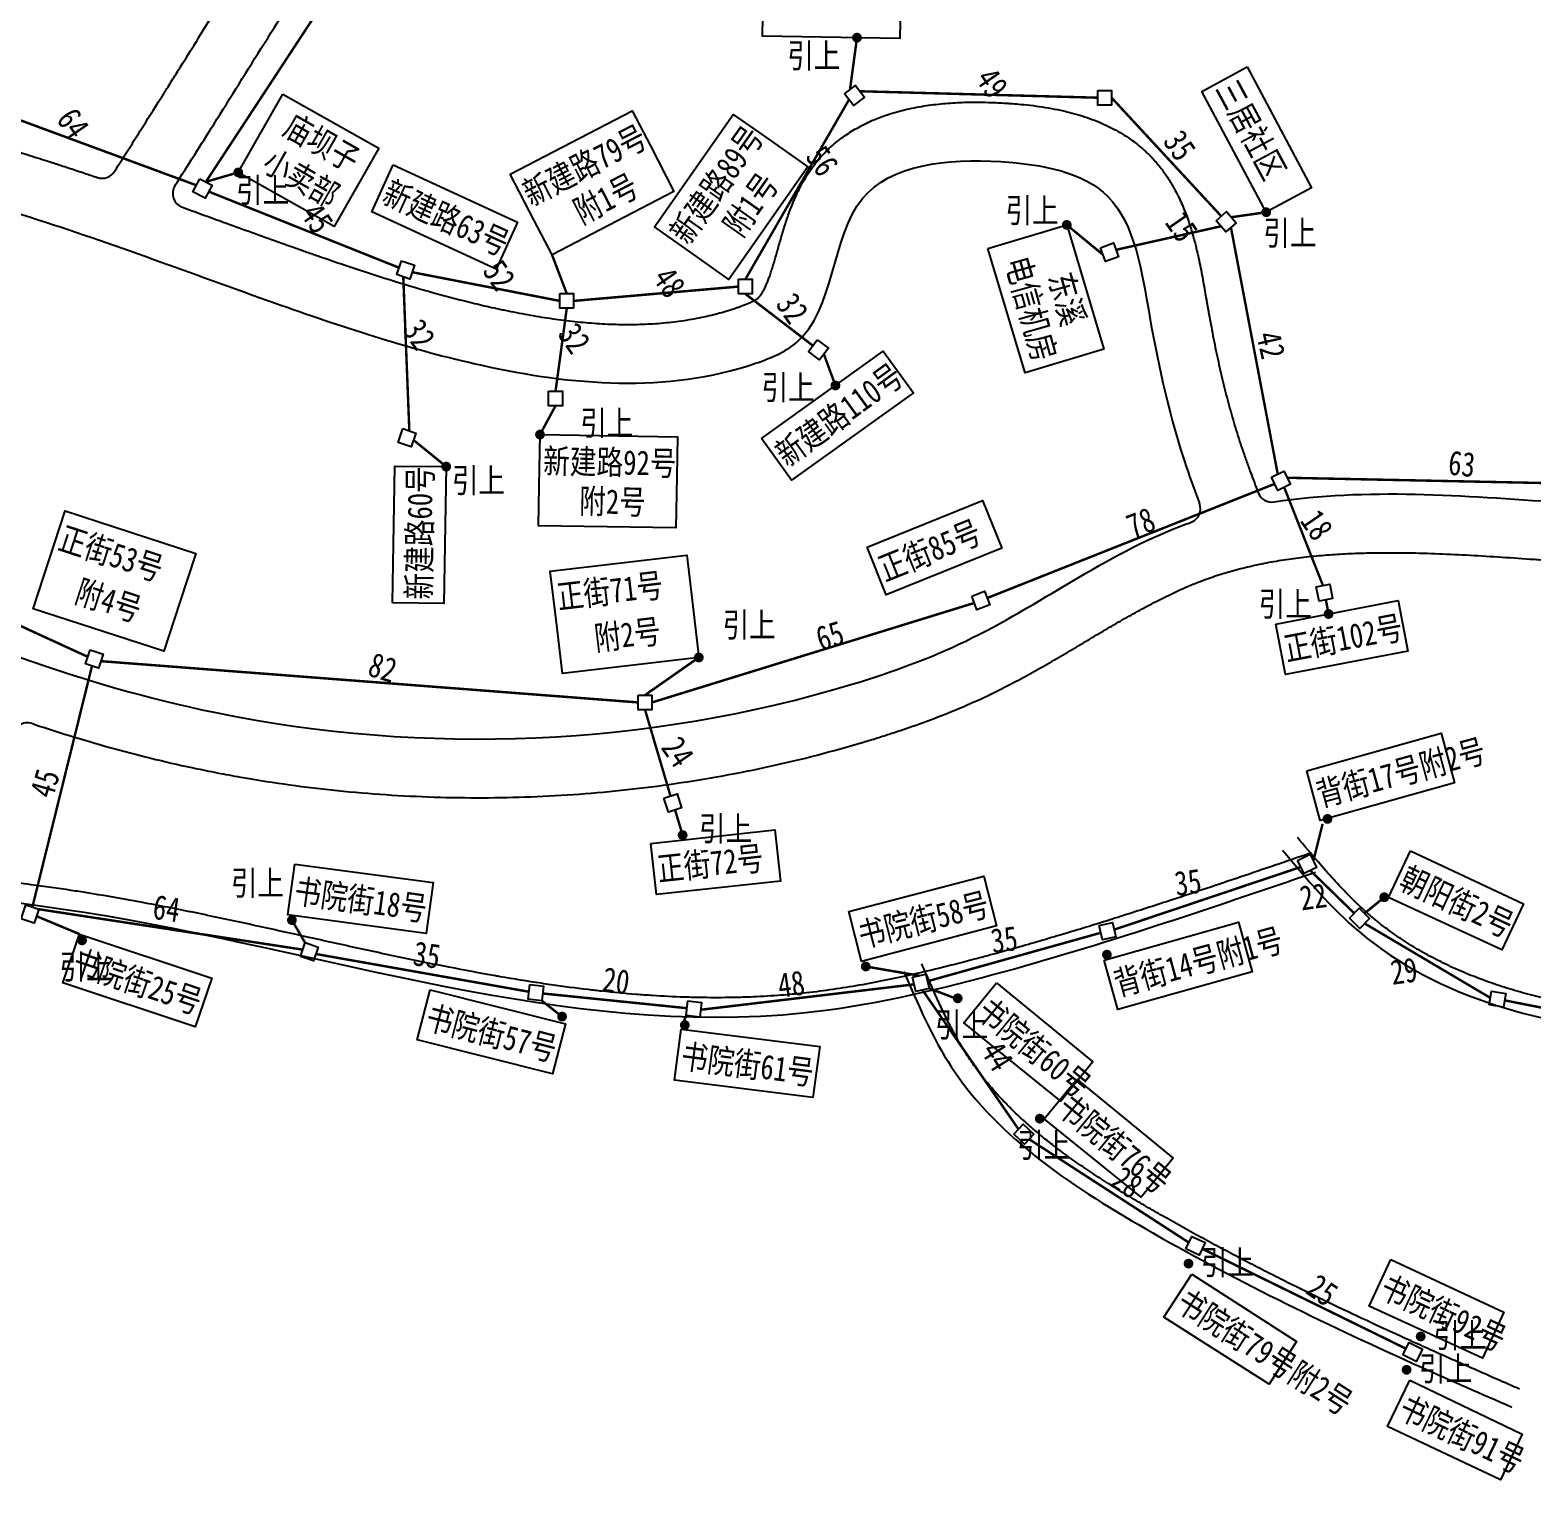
# Model space of a CAD drawing. Extents: x 11479826 to 11769483, y -6198296 to -5913179.
# Drawn here: x 11606528 to 11637240, y -6138804 to -6109075 of the extents above; entities that cross this region are included whole.
import ezdxf

# ---------------------------------------------------------------- set-up
doc = ezdxf.new("R2010")
doc.units = 0
doc.header["$LTSCALE"] = 1000
doc.header["$MEASUREMENT"] = 0
doc.layers.get('0').update_dxf_attribs({"linetype": 'CONTINUOUS'})
doc.layers.add('新设拉线', color=7, linetype='CONTINUOUS')
doc.styles.add('仿宋_GB2312', font='仿宋_GB2312.ttf', dxfattribs={"width": 0.8})

msp = doc.modelspace()

# ---------------------------------------------------------------- linework, layer by layer
at = {"color": 1, "const_width": 100}
for points in [[(11623388, -6109231, 1), (11623488, -6109231, 1)], [(11610736, -6111986, 1), (11610836, -6111986, 1)], [(11631756, -6112801, 1), (11631856, -6112801, 1)], [(11627678, -6113060, 1), (11627778, -6113060, 1)], [(11622947, -6116343, 1), (11623047, -6116343, 1)], [(11616906, -6117347, 1), (11617006, -6117347, 1)], [(11614988, -6118002, 1), (11615088, -6118002, 1)], [(11633031, -6121016, 1), (11633131, -6121016, 1)], [(11620153, -6121904, 1), (11620253, -6121904, 1)], [(11633010, -6125206, 1), (11633110, -6125206, 1)], [(11619823, -6125537, 1), (11619923, -6125537, 1)], [(11634170, -6126808, 1), (11634270, -6126808, 1)], [(11611833, -6127275, 1), (11611933, -6127275, 1)], [(11607542, -6127689, 1), (11607642, -6127689, 1)], [(11628499, -6127981, 1), (11628599, -6127981, 1)], [(11623567, -6128223, 1), (11623667, -6128223, 1)], [(11625448, -6128874, 1), (11625548, -6128874, 1)], [(11617357, -6129248, 1), (11617457, -6129248, 1)], [(11619868, -6129421, 1), (11619968, -6129421, 1)], [(11627126, -6131335, 1), (11627226, -6131335, 1)], [(11630167, -6134299, 1), (11630267, -6134299, 1)], [(11634915, -6135789, 1), (11635015, -6135789, 1)], [(11634627, -6136470, 1), (11634727, -6136470, 1)]]:
    msp.add_lwpolyline(points, format="xyb", close=True, dxfattribs=at)
for points in [[(11623183, -6110381), (11623407, -6110208), (11623590, -6110446), (11623366, -6110619)], [(11628360, -6110309), (11628644, -6110309), (11628644, -6110609), (11628360, -6110609)], [(11609997, -6112115), (11610249, -6112244), (11610112, -6112511), (11609860, -6112382)], [(11630780, -6112974), (11630994, -6112789), (11631191, -6113016), (11630977, -6113201)], [(11628414, -6113527), (11628680, -6113429), (11628784, -6113711), (11628518, -6113808)], [(11614123, -6113793), (11614391, -6113885), (11614293, -6114169), (11614026, -6114077)], [(11621014, -6114171), (11621297, -6114171), (11621297, -6114471), (11621014, -6114471)], [(11617361, -6114464), (11617644, -6114464), (11617644, -6114765), (11617361, -6114765)], [(11622627, -6115408), (11622852, -6115581), (11622669, -6115819), (11622444, -6115647)], [(11617132, -6116458), (11617416, -6116458), (11617416, -6116758), (11617132, -6116758)], [(11614150, -6117224), (11614418, -6117316), (11614321, -6117600), (11614053, -6117508)], [(11631915, -6118219), (11632169, -6118095), (11632301, -6118364), (11632047, -6118489)], [(11625784, -6120649), (11626048, -6120549), (11626155, -6120829), (11625890, -6120930)], [(11632827, -6120461), (11633105, -6120405), (11633164, -6120699), (11632887, -6120756)], [(11607755, -6121748), (11608024, -6121838), (11607929, -6122123), (11607660, -6122033)], [(11618962, -6122674), (11619246, -6122674), (11619246, -6122974), (11618962, -6122974)], [(11619490, -6124782), (11619759, -6124694), (11619852, -6124979), (11619583, -6125067)], [(11632449, -6126053), (11632704, -6125929), (11632836, -6126199), (11632581, -6126323)], [(11606441, -6126963), (11606710, -6127053), (11606615, -6127337), (11606346, -6127247)], [(11633507, -6127236), (11633706, -6127034), (11633920, -6127244), (11633722, -6127447)], [(11628389, -6127387), (11628665, -6127323), (11628733, -6127615), (11628457, -6127680)], [(11612152, -6127736), (11612421, -6127826), (11612326, -6128111), (11612057, -6128021)], [(11616749, -6128591), (11617030, -6128626), (11616993, -6128923), (11616712, -6128889)], [(11624571, -6128443), (11624847, -6128379), (11624915, -6128671), (11624639, -6128735)], [(11619979, -6128927), (11620261, -6128959), (11620226, -6129257), (11619945, -6129225)], [(11636364, -6129004), (11636413, -6128725), (11636708, -6128776), (11636660, -6129055)], [(11626643, -6131654), (11626837, -6131447), (11627056, -6131652), (11626862, -6131859)], [(11630165, -6133998), (11630284, -6133741), (11630556, -6133867), (11630438, -6134124)], [(11634602, -6136167), (11634731, -6135914), (11634999, -6136051), (11634869, -6136303)]]:
    msp.add_lwpolyline(points, close=True)
at = {"layer": '新设拉线', "linetype": 'ByBlock', "ltscale": 0.5, "const_width": 50}
for points in [[(11610123, -6112180), (11614847, -6104979)], [(11623295, -6110294), (11623438, -6109231)], [(11604348, -6110188), (11609928, -6112249)], [(11621156, -6114171), (11623274, -6110500)], [(11623499, -6110327), (11628360, -6110459)], [(11628644, -6110459), (11630887, -6112882)], [(11610123, -6112180), (11610786, -6111986)], [(11610180, -6112378), (11614074, -6113935)], [(11631093, -6112902), (11631806, -6112801)], [(11628466, -6113668), (11627728, -6113060)], [(11628732, -6113570), (11630879, -6113088)], [(11632042, -6118157), (11631084, -6113108)], [(11617503, -6114464), (11617203, -6113675)], [(11614160, -6114123), (11614284, -6117270)], [(11614342, -6114027), (11617361, -6114614)], [(11617644, -6114614), (11621014, -6114321)], [(11621156, -6114471), (11622535, -6115528)], [(11617503, -6114765), (11617274, -6116458)], [(11622760, -6115700), (11622997, -6116343)], [(11617274, -6116758), (11616956, -6117347)], [(11614369, -6117458), (11615038, -6118002)], [(11632174, -6118427), (11632966, -6120433)], [(11633026, -6120727), (11633081, -6121016)], [(11607795, -6122078), (11606576, -6127008)], [(11619104, -6122674), (11620203, -6121904)], [(11619104, -6122974), (11619625, -6124738)], [(11619718, -6125023), (11619873, -6125537)], [(11632770, -6126064), (11632960, -6125306)], [(11628699, -6127469), (11632515, -6126188)], [(11632708, -6126261), (11633606, -6127135)], [(11606710, -6127053), (11612105, -6127879)], [(11633813, -6127139), (11634172, -6126848)], [(11606662, -6127195), (11607539, -6127561)], [(11612152, -6127736), (11611883, -6127275)], [(11633821, -6127345), (11636388, -6128864)], [(11624881, -6128525), (11628423, -6127534)], [(11612374, -6127968), (11616730, -6128740)], [(11624709, -6128411), (11623617, -6128223)], [(11620243, -6129108), (11624605, -6128589)], [(11617407, -6129248), (11616993, -6128923)], [(11617011, -6128775), (11619962, -6129076)], [(11626740, -6131550), (11624777, -6128703)], [(11625448, -6128874), (11624915, -6128671)], [(11636684, -6128916), (11639182, -6129410)], [(11619868, -6129421), (11619945, -6129225)], [(11626959, -6131755), (11630225, -6133869)], [(11630497, -6133995), (11634667, -6136040)]]:
    msp.add_lwpolyline(points, dxfattribs=at)
at = {"layer": '新设拉线', "linetype": 'ByBlock', "ltscale": 0.5}
for points in [[(11624334, -6108193), (11624315, -6109245), (11621506, -6109201), (11621519, -6108389)], [(11616829, -6112955), (11616346, -6112020), (11618839, -6110724), (11619213, -6111445)], [(11620154, -6113707), (11619295, -6113100), (11620909, -6110801), (11621573, -6111268)], [(11621573, -6111268), (11622433, -6111875), (11620818, -6114174), (11620154, -6113707)], [(11619213, -6111445), (11619695, -6112380), (11617203, -6113675), (11616829, -6112955)], [(11616937, -6118399), (11616956, -6117347), (11619765, -6117391), (11619752, -6118203)], [(11619752, -6118203), (11619733, -6119255), (11616924, -6119211), (11616937, -6118399)], [(11606921, -6119907), (11607247, -6118906), (11609917, -6119777), (11609591, -6120777)], [(11609591, -6120777), (11609265, -6121778), (11606595, -6120907), (11606921, -6119907)], [(11617291, -6121188), (11617167, -6120143), (11619956, -6119814), (11620080, -6120859)], [(11620080, -6120859), (11620203, -6121904), (11617414, -6122233), (11617291, -6121188)]]:
    msp.add_lwpolyline(points, dxfattribs=at)
for points in [[(11631414, -6109830), (11632732, -6112300), (11631806, -6112801), (11630489, -6110331)], [(11611699, -6110385), (11613659, -6111493), (11612746, -6113093), (11610786, -6111986)], [(11613953, -6111834), (11616496, -6113004), (11616062, -6113963), (11613519, -6112793)], [(11621484, -6117429), (11623975, -6115643), (11624593, -6116494), (11622102, -6118281)], [(11613940, -6120790), (11613985, -6117991), (11615038, -6118002), (11614992, -6120801)], [(11623643, -6119652), (11626006, -6118693), (11626401, -6119669), (11624038, -6120627)], [(11632002, -6121221), (11634507, -6120743), (11634705, -6121777), (11632200, -6122255)], [(11632635, -6124222), (11635382, -6123450), (11635659, -6124465), (11632912, -6125237)], [(11619222, -6125706), (11621758, -6125431), (11621871, -6126477), (11619336, -6126752)], [(11611944, -6126128), (11614772, -6126505), (11614625, -6127547), (11611797, -6127170)], [(11634756, -6125859), (11637065, -6126941), (11636624, -6127880), (11634309, -6126812)], [(11623271, -6127098), (11626031, -6126375), (11626291, -6127394), (11623531, -6128118)], [(11628495, -6128091), (11631242, -6127320), (11631519, -6128335), (11628772, -6129106)], [(11607539, -6127561), (11610246, -6128461), (11609907, -6129457), (11607200, -6128557)], [(11626289, -6128558), (11628262, -6130173), (11627604, -6130976), (11625622, -6129372)], [(11614709, -6128704), (11617476, -6129399), (11617212, -6130418), (11614445, -6129723)], [(11619844, -6129505), (11622675, -6129856), (11622538, -6130899), (11619707, -6130548)], [(11627932, -6130526), (11629905, -6132141), (11629248, -6132943), (11627266, -6131340)], [(11634353, -6134216), (11636667, -6135289), (11636230, -6136230), (11633910, -6135171)], [(11630283, -6134512), (11632428, -6135890), (11631867, -6136762), (11629714, -6135397)], [(11634743, -6136682), (11637043, -6137783), (11636595, -6138719), (11634289, -6137631)]]:
    msp.add_lwpolyline(points, close=True, dxfattribs=at)
at = {"layer": '新设拉线', "color": 3, "linetype": 'ByBlock', "ltscale": 0.5}
msp.add_lwpolyline([(11626114, -6113543), (11627728, -6113060), (11628488, -6115600), (11626874, -6116083)], close=True, dxfattribs=at)
at = {"layer": '新设拉线', "color": 1, "linetype": 'ByBlock', "ltscale": 0.5, "const_width": 50}
for points in [[(11599055, -6117918), (11607708, -6121891)], [(11631981, -6118354), (11626102, -6120689)], [(11632235, -6118230), (11639385, -6118377)], [(11625837, -6120790), (11619246, -6122824)], [(11618962, -6122824), (11607977, -6121980)]]:
    msp.add_lwpolyline(points, dxfattribs=at)
at = {"layer": '新设拉线', "linetype": 'ByBlock', "ltscale": 0.5}
for centre, start, end in [((11608001, -6111806), 251.2793, 327.4826), ((11609745, -6112418), 147.5338, 250.2351), ((11630161, -6118861), 289.3217, 20.7508), ((11631923, -6118428), 201.1404, 278.8318), ((11606477, -6123540), 71.4656, 178.6737)]:
    msp.add_arc(centre, 300, start, end, dxfattribs=at)
for points, knots in [([(11609492, -6112256), (11609757, -6111840), (11610720, -6110320), (11612287, -6107754), (11614451, -6104787), (11616996, -6101535), (11616104, -6097230), (11620853, -6095000), (11626715, -6095144), (11632682, -6092013), (11638012, -6090416), (11643045, -6092201), (11648517, -6093798), (11653099, -6096899), (11658120, -6099671), (11662879, -6098245), (11667418, -6096679), (11669974, -6096783), (11671572, -6096847)], [1125.735117, 1125.735117, 1125.735117, 1125.735117, 2607.682696, 6523.051901, 10128.696437, 13663.58957, 18713.018528, 20190.292321, 28482.514493, 35986.5388, 40194.145791, 44604.963185, 51522.303124, 57273.450408, 61234.050409, 68137.483331, 70970.958747, 75695.476183, 75695.476183, 75695.476183, 75695.476183]), ([(11608254, -6111967), (11608358, -6111803), (11608462, -6111639), (11608638, -6111364), (11608709, -6111252), (11608922, -6110915), (11609063, -6110691), (11609220, -6110441), (11609237, -6110416), (11609266, -6110369), (11609279, -6110348), (11609305, -6110306), (11609318, -6110285), (11609357, -6110223), (11609384, -6110181), (11609462, -6110055), (11609514, -6109972), (11609672, -6109720), (11609777, -6109551), (11610061, -6109095), (11610241, -6108807), (11610606, -6108230), (11610791, -6107941), (11611021, -6107588), (11611063, -6107523), (11611191, -6107328), (11611277, -6107199), (11611380, -6107044), (11611397, -6107019), (11611457, -6106929), (11611501, -6106865), (11611632, -6106672), (11611719, -6106544), (11611984, -6106162), (11612163, -6105909), (11612600, -6105300), (11612860, -6104945), (11613165, -6104536), (11613206, -6104480), (11613331, -6104313), (11613415, -6104202), (11613507, -6104080), (11613515, -6104070), (11613529, -6104051), (11613535, -6104043), (11613547, -6104026), (11613553, -6104018), (11613572, -6103994), (11613584, -6103978), (11613620, -6103930), (11613644, -6103898), (11613716, -6103803), (11613764, -6103741), (11613874, -6103594), (11613936, -6103510), (11614058, -6103344), (11614118, -6103262), (11614233, -6103099), (11614289, -6103018), (11614397, -6102858), (11614449, -6102778), (11614548, -6102619), (11614595, -6102540), (11614685, -6102383), (11614727, -6102305), (11614799, -6102163), (11614829, -6102101), (11614886, -6101975), (11614913, -6101912), (11614964, -6101787), (11614987, -6101724), (11615030, -6101597), (11615050, -6101533), (11615072, -6101456), (11615075, -6101442), (11615081, -6101422), (11615082, -6101417), (11615085, -6101406), (11615086, -6101402), (11615091, -6101384), (11615094, -6101370), (11615104, -6101330), (11615110, -6101302), (11615128, -6101220), (11615140, -6101164), (11615161, -6101049), (11615170, -6100990), (11615189, -6100868), (11615197, -6100806), (11615213, -6100678), (11615220, -6100613), (11615233, -6100480), (11615240, -6100412), (11615252, -6100274), (11615257, -6100204), (11615268, -6100062), (11615273, -6099990), (11615283, -6099844), (11615288, -6099770), (11615297, -6099621), (11615302, -6099545), (11615313, -6099393), (11615319, -6099316), (11615331, -6099161), (11615337, -6099083), (11615351, -6098925), (11615359, -6098846), (11615376, -6098686), (11615386, -6098606), (11615407, -6098444), (11615419, -6098363), (11615446, -6098199), (11615461, -6098117), (11615494, -6097952), (11615512, -6097868), (11615549, -6097715), (11615568, -6097646), (11615608, -6097506), (11615630, -6097436), (11615678, -6097295), (11615704, -6097225), (11615760, -6097084), (11615790, -6097014), (11615849, -6096887), (11615877, -6096831), (11615937, -6096719), (11615969, -6096663), (11616036, -6096552), (11616071, -6096497), (11616146, -6096388), (11616185, -6096334), (11616267, -6096228), (11616310, -6096176), (11616401, -6096074), (11616448, -6096024), (11616512, -6095960), (11616528, -6095945), (11616549, -6095925), (11616554, -6095920), (11616564, -6095911), (11616568, -6095907), (11616576, -6095899), (11616581, -6095895), (11616594, -6095883), (11616602, -6095875), (11616628, -6095852), (11616646, -6095836), (11616698, -6095791), (11616733, -6095762), (11616804, -6095706), (11616840, -6095678), (11616911, -6095626), (11616947, -6095600), (11617034, -6095541), (11617085, -6095508), (11617187, -6095444), (11617238, -6095413), (11617340, -6095355), (11617392, -6095327), (11617494, -6095273), (11617544, -6095247), (11617646, -6095197), (11617696, -6095173), (11617796, -6095127), (11617846, -6095105), (11617945, -6095062), (11617995, -6095041), (11618092, -6095001), (11618141, -6094981), (11618204, -6094956), (11618219, -6094950), (11618246, -6094940), (11618258, -6094935), (11618281, -6094926), (11618293, -6094921), (11618328, -6094908), (11618351, -6094899), (11618422, -6094873), (11618468, -6094855), (11618609, -6094804), (11618702, -6094771), (11618987, -6094675), (11619177, -6094615), (11619556, -6094504), (11619746, -6094452), (11620123, -6094357), (11620311, -6094313), (11620686, -6094231), (11620873, -6094193), (11621244, -6094123), (11621429, -6094090), (11621796, -6094028), (11621979, -6093999), (11622342, -6093944), (11622523, -6093918), (11622881, -6093868), (11623059, -6093843), (11623413, -6093796), (11623588, -6093772), (11623904, -6093729), (11624044, -6093710), (11624183, -6093690)], [704.1463, 704.1463, 704.1463, 704.1463, 1288.167975, 1288.167975, 1687.942549, 1687.942549, 2487.491699, 2487.491699, 2579.619822, 2579.619822, 2653.960165, 2653.960165, 2728.300507, 2728.300507, 2876.981192, 2876.981192, 3174.342563, 3174.342563, 3769.065304, 3769.065304, 4781.427506, 4781.427506, 5793.789709, 5793.789709, 6022.191359, 6022.191359, 6478.994659, 6478.994659, 6567.311722, 6567.311722, 6795.036055, 6795.036055, 7250.484722, 7250.484722, 8161.382055, 8161.382055, 9460.353053, 9460.353053, 9665.180369, 9665.180369, 10074.835003, 10074.835003, 10114.916823, 10114.916823, 10144.719614, 10144.719614, 10174.522405, 10174.522405, 10234.127986, 10234.127986, 10353.339148, 10353.339148, 10591.761473, 10591.761473, 10915.22681, 10915.22681, 11238.692146, 11238.692146, 11562.157482, 11562.157482, 11885.622819, 11885.622819, 12209.088155, 12209.088155, 12532.553491, 12532.553491, 12793.127601, 12793.127601, 13053.70171, 13053.70171, 13314.275819, 13314.275819, 13574.849928, 13574.849928, 13631.552073, 13631.552073, 13653.89469, 13653.89469, 13673.142765, 13673.142765, 13726.505027, 13726.505027, 13833.229551, 13833.229551, 14039.239626, 14039.239626, 14245.249701, 14245.249701, 14451.259776, 14451.259776, 14657.269851, 14657.269851, 14863.279926, 14863.279926, 15069.290001, 15069.290001, 15275.300076, 15275.300076, 15481.310151, 15481.310151, 15687.320226, 15687.320226, 15893.330301, 15893.330301, 16099.340376, 16099.340376, 16305.350451, 16305.350451, 16511.360526, 16511.360526, 16717.370601, 16717.370601, 16923.380676, 16923.380676, 17129.390751, 17129.390751, 17301.153106, 17301.153106, 17472.915461, 17472.915461, 17644.677815, 17644.677815, 17816.44017, 17816.44017, 17955.304388, 17955.304388, 18094.168606, 18094.168606, 18233.032824, 18233.032824, 18371.897042, 18371.897042, 18510.761259, 18510.761259, 18649.625477, 18649.625477, 18692.938837, 18692.938837, 18707.616204, 18707.616204, 18719.339804, 18719.339804, 18731.063404, 18731.063404, 18754.510604, 18754.510604, 18801.405004, 18801.405004, 18895.193804, 18895.193804, 18988.982605, 18988.982605, 19082.771405, 19082.771405, 19215.714819, 19215.714819, 19348.658232, 19348.658232, 19481.601646, 19481.601646, 19614.54506, 19614.54506, 19747.488474, 19747.488474, 19880.431888, 19880.431888, 20013.375301, 20013.375301, 20146.318715, 20146.318715, 20188.971269, 20188.971269, 20221.730326, 20221.730326, 20254.489383, 20254.489383, 20320.007497, 20320.007497, 20451.043724, 20451.043724, 20713.11618, 20713.11618, 21247.123412, 21247.123412, 21781.130644, 21781.130644, 22315.137876, 22315.137876, 22849.145108, 22849.145108, 23383.15234, 23383.15234, 23917.159572, 23917.159572, 24451.166804, 24451.166804, 24985.174037, 24985.174037, 25519.181269, 25519.181269, 25952.086327, 25952.086327, 25952.086327, 25952.086327]), ([(11598948, -6106582), (11599024, -6106645), (11599100, -6106709), (11599235, -6106822), (11599293, -6106872), (11599469, -6107023), (11599584, -6107124), (11599746, -6107268), (11599792, -6107310), (11599883, -6107393), (11599928, -6107434), (11600013, -6107512), (11600053, -6107548), (11600132, -6107622), (11600171, -6107658), (11600288, -6107768), (11600366, -6107841), (11600556, -6108022), (11600667, -6108129), (11600888, -6108341), (11600998, -6108447), (11601215, -6108654), (11601323, -6108756), (11601537, -6108957), (11601643, -6109055), (11601855, -6109248), (11601961, -6109342), (11602172, -6109524), (11602277, -6109612), (11602488, -6109783), (11602593, -6109865), (11602787, -6110009), (11602875, -6110073), (11603052, -6110194), (11603140, -6110253), (11603252, -6110323), (11603276, -6110337), (11603309, -6110357), (11603320, -6110364), (11603337, -6110374), (11603344, -6110378), (11603369, -6110393), (11603387, -6110404), (11603440, -6110435), (11603476, -6110455), (11603586, -6110516), (11603660, -6110556), (11603811, -6110634), (11603888, -6110671), (11604044, -6110746), (11604123, -6110782), (11604318, -6110868), (11604434, -6110917), (11604672, -6111012), (11604792, -6111059), (11605038, -6111150), (11605163, -6111194), (11605417, -6111282), (11605545, -6111325), (11605805, -6111411), (11605937, -6111453), (11606203, -6111538), (11606337, -6111581), (11606608, -6111666), (11606744, -6111709), (11606923, -6111766), (11606965, -6111780), (11607022, -6111798), (11607037, -6111803), (11607065, -6111812), (11607077, -6111816), (11607102, -6111824), (11607114, -6111828), (11607151, -6111840), (11607176, -6111848), (11607249, -6111872), (11607299, -6111888), (11607446, -6111936), (11607544, -6111969), (11607729, -6112031), (11607817, -6112060), (11607904, -6112090)], [15815.590641, 15815.590641, 15815.590641, 15815.590641, 16095.587801, 16095.587801, 16313.199973, 16313.199973, 16748.424316, 16748.424316, 16924.035541, 16924.035541, 17097.03276, 17097.03276, 17250.147106, 17250.147106, 17403.261451, 17403.261451, 17709.490143, 17709.490143, 18161.747051, 18161.747051, 18614.003958, 18614.003958, 19066.260865, 19066.260865, 19518.517773, 19518.517773, 19970.77468, 19970.77468, 20423.031588, 20423.031588, 20875.288495, 20875.288495, 21251.850163, 21251.850163, 21628.411832, 21628.411832, 21726.747726, 21726.747726, 21770.078407, 21770.078407, 21800.187339, 21800.187339, 21874.576128, 21874.576128, 22023.353704, 22023.353704, 22320.908857, 22320.908857, 22618.46401, 22618.46401, 22916.019163, 22916.019163, 23336.751857, 23336.751857, 23757.48455, 23757.48455, 24178.217243, 24178.217243, 24598.949936, 24598.949936, 25019.682629, 25019.682629, 25440.415323, 25440.415323, 25861.148016, 25861.148016, 25988.49793, 25988.49793, 26035.111884, 26035.111884, 26072.710666, 26072.710666, 26110.309447, 26110.309447, 26185.507011, 26185.507011, 26335.902139, 26335.902139, 26636.692395, 26636.692395, 26907.570565, 26907.570565, 26907.570565, 26907.570565]), ([(11609644, -6112700), (11609879, -6112785), (11610114, -6112869), (11610698, -6113081), (11611046, -6113207), (11611494, -6113367), (11611594, -6113403), (11611775, -6113468), (11611855, -6113496), (11611974, -6113538), (11612012, -6113552), (11612125, -6113591), (11612200, -6113618), (11612351, -6113671), (11612426, -6113697), (11612652, -6113775), (11612802, -6113827), (11613227, -6113970), (11613501, -6114060), (11614049, -6114233), (11614322, -6114316), (11614871, -6114473), (11615145, -6114547), (11615486, -6114632), (11615553, -6114649), (11615751, -6114696), (11615883, -6114727), (11616054, -6114765), (11616092, -6114773), (11616169, -6114789), (11616207, -6114797), (11616322, -6114821), (11616398, -6114837), (11616627, -6114881), (11616779, -6114909), (11617083, -6114959), (11617235, -6114981), (11617537, -6115021), (11617687, -6115038), (11617986, -6115065), (11618135, -6115076), (11618431, -6115091), (11618578, -6115095), (11618870, -6115096), (11619015, -6115093), (11619302, -6115079), (11619445, -6115068), (11619727, -6115038), (11619867, -6115019), (11620145, -6114973), (11620282, -6114945), (11620531, -6114887), (11620643, -6114857), (11620770, -6114820), (11620785, -6114815), (11620831, -6114801), (11620861, -6114791), (11620909, -6114776), (11620927, -6114770), (11620953, -6114762), (11620961, -6114759), (11620974, -6114755), (11620978, -6114753), (11620985, -6114751), (11620989, -6114749), (11621000, -6114746), (11621008, -6114743), (11621030, -6114735), (11621044, -6114730), (11621085, -6114715), (11621111, -6114706), (11621161, -6114687), (11621184, -6114677), (11621228, -6114659), (11621248, -6114650), (11621286, -6114632), (11621303, -6114624), (11621332, -6114609), (11621344, -6114602), (11621365, -6114590), (11621374, -6114584), (11621391, -6114574), (11621397, -6114569), (11621408, -6114562), (11621412, -6114559), (11621416, -6114556), (11621417, -6114555), (11621418, -6114554), (11621419, -6114553), (11621420, -6114553), (11621420, -6114552), (11621420, -6114552), (11621420, -6114552), (11621421, -6114551), (11621421, -6114551), (11621423, -6114550), (11621423, -6114549), (11621426, -6114547), (11621428, -6114545), (11621433, -6114540), (11621436, -6114537), (11621443, -6114529), (11621447, -6114525), (11621455, -6114514), (11621460, -6114509), (11621470, -6114496), (11621475, -6114489), (11621485, -6114473), (11621491, -6114464), (11621503, -6114445), (11621509, -6114435), (11621521, -6114413), (11621528, -6114401), (11621541, -6114376), (11621548, -6114362), (11621561, -6114334), (11621568, -6114319), (11621585, -6114280), (11621595, -6114256), (11621616, -6114204), (11621627, -6114177), (11621647, -6114120), (11621658, -6114090), (11621679, -6114027), (11621690, -6113995), (11621711, -6113927), (11621722, -6113892), (11621744, -6113820), (11621755, -6113783), (11621777, -6113707), (11621788, -6113668), (11621811, -6113588), (11621822, -6113547), (11621846, -6113463), (11621858, -6113421), (11621883, -6113334), (11621896, -6113290), (11621923, -6113200), (11621937, -6113155), (11621966, -6113062), (11621981, -6113015), (11622012, -6112920), (11622029, -6112872), (11622064, -6112775), (11622083, -6112726), (11622122, -6112626), (11622143, -6112576), (11622187, -6112475), (11622210, -6112423), (11622261, -6112320), (11622287, -6112268), (11622339, -6112174), (11622364, -6112132), (11622415, -6112047), (11622442, -6112005), (11622500, -6111920), (11622530, -6111878), (11622572, -6111823), (11622582, -6111811), (11622601, -6111786), (11622610, -6111775), (11622627, -6111753), (11622636, -6111743), (11622653, -6111723), (11622661, -6111713), (11622687, -6111684), (11622704, -6111664), (11622761, -6111603), (11622800, -6111562), (11622882, -6111484), (11622923, -6111446), (11623008, -6111374), (11623051, -6111339), (11623138, -6111273), (11623183, -6111241), (11623272, -6111181), (11623317, -6111152), (11623408, -6111098), (11623454, -6111072), (11623546, -6111022), (11623592, -6110999), (11623685, -6110954), (11623732, -6110933), (11623826, -6110893), (11623873, -6110875), (11623967, -6110839), (11624014, -6110822), (11624127, -6110785), (11624193, -6110764), (11624326, -6110727), (11624392, -6110710), (11624525, -6110680), (11624591, -6110666), (11624724, -6110641), (11624790, -6110630), (11624922, -6110610), (11624987, -6110602), (11625119, -6110587), (11625184, -6110580), (11625315, -6110569), (11625380, -6110565), (11625510, -6110558), (11625575, -6110555), (11625733, -6110551), (11625826, -6110550), (11626011, -6110551), (11626103, -6110553), (11626222, -6110557), (11626249, -6110558), (11626331, -6110561), (11626385, -6110564), (11626447, -6110568), (11626454, -6110568), (11626469, -6110569), (11626476, -6110569), (11626498, -6110571), (11626513, -6110572), (11626557, -6110575), (11626586, -6110577), (11626675, -6110583), (11626734, -6110589), (11626875, -6110602), (11626957, -6110611), (11627122, -6110632), (11627205, -6110643), (11627371, -6110670), (11627454, -6110686), (11627621, -6110720), (11627705, -6110739), (11627856, -6110777), (11627924, -6110796), (11628059, -6110837), (11628127, -6110859), (11628262, -6110908), (11628330, -6110934), (11628454, -6110986), (11628510, -6111011), (11628623, -6111065), (11628679, -6111094), (11628791, -6111155), (11628846, -6111188), (11628956, -6111257), (11629011, -6111293), (11629109, -6111365), (11629154, -6111399), (11629241, -6111470), (11629284, -6111507), (11629338, -6111556), (11629349, -6111566), (11629370, -6111586), (11629380, -6111595), (11629398, -6111614), (11629407, -6111623), (11629421, -6111636), (11629424, -6111640), (11629432, -6111648), (11629436, -6111652), (11629448, -6111664), (11629456, -6111672), (11629479, -6111696), (11629494, -6111712), (11629539, -6111762), (11629567, -6111795), (11629623, -6111862), (11629650, -6111896), (11629701, -6111964), (11629726, -6111999), (11629774, -6112068), (11629797, -6112103), (11629842, -6112173), (11629863, -6112208), (11629913, -6112293), (11629940, -6112343), (11629993, -6112444), (11630018, -6112494), (11630065, -6112595), (11630087, -6112645), (11630129, -6112746), (11630148, -6112796), (11630186, -6112896), (11630204, -6112946), (11630237, -6113045), (11630253, -6113095), (11630284, -6113193), (11630298, -6113242), (11630325, -6113340), (11630338, -6113388), (11630368, -6113505), (11630385, -6113573), (11630415, -6113707), (11630430, -6113774), (11630457, -6113906), (11630470, -6113971), (11630495, -6114100), (11630506, -6114163), (11630529, -6114289), (11630540, -6114351), (11630561, -6114472), (11630572, -6114532), (11630585, -6114607), (11630587, -6114624), (11630592, -6114652), (11630594, -6114664), (11630598, -6114684), (11630599, -6114691), (11630602, -6114705), (11630603, -6114711), (11630605, -6114723), (11630606, -6114729), (11630609, -6114747), (11630611, -6114759), (11630617, -6114795), (11630622, -6114819), (11630635, -6114890), (11630643, -6114938), (11630669, -6115079), (11630687, -6115173), (11630736, -6115427), (11630769, -6115586), (11630836, -6115899), (11630870, -6116053), (11630943, -6116357), (11630980, -6116507), (11631059, -6116804), (11631100, -6116951), (11631187, -6117243), (11631232, -6117388), (11631290, -6117565), (11631301, -6117597), (11631315, -6117639), (11631318, -6117648), (11631325, -6117667), (11631328, -6117676), (11631337, -6117705), (11631344, -6117724), (11631363, -6117780), (11631377, -6117818), (11631417, -6117933), (11631445, -6118010), (11631520, -6118216), (11631570, -6118346), (11631628, -6118497), (11631635, -6118516), (11631643, -6118536)], [28726.21511, 28726.21511, 28726.21511, 28726.21511, 29474.700493, 29474.700493, 30592.914287, 30592.914287, 30916.432418, 30916.432418, 31176.906809, 31176.906809, 31298.832626, 31298.832626, 31542.68426, 31542.68426, 31786.535894, 31786.535894, 32274.239162, 32274.239162, 33164.853868, 33164.853868, 34055.468573, 34055.468573, 34946.083278, 34946.083278, 35159.672647, 35159.672647, 35586.851384, 35586.851384, 35709.95244, 35709.95244, 35833.053496, 35833.053496, 36079.255609, 36079.255609, 36571.659834, 36571.659834, 37064.064059, 37064.064059, 37556.468284, 37556.468284, 38048.87251, 38048.87251, 38541.276735, 38541.276735, 39033.68096, 39033.68096, 39526.085185, 39526.085185, 40018.489411, 40018.489411, 40510.893636, 40510.893636, 40919.381521, 40919.381521, 40975.419185, 40975.419185, 41087.494511, 41087.494511, 41151.585733, 41151.585733, 41183.783514, 41183.783514, 41197.86685, 41197.86685, 41211.950186, 41211.950186, 41240.116857, 41240.116857, 41296.450201, 41296.450201, 41405.148501, 41405.148501, 41513.846802, 41513.846802, 41622.545102, 41622.545102, 41731.243402, 41731.243402, 41822.318314, 41822.318314, 41913.393226, 41913.393226, 42004.468137, 42004.468137, 42080.840525, 42080.840525, 42104.291906, 42104.291906, 42122.93732, 42122.93732, 42129.605807, 42129.605807, 42136.274294, 42136.274294, 42149.611268, 42149.611268, 42176.285216, 42176.285216, 42229.633111, 42229.633111, 42313.504147, 42313.504147, 42397.375183, 42397.375183, 42481.246219, 42481.246219, 42565.117254, 42565.117254, 42648.98829, 42648.98829, 42732.859326, 42732.859326, 42816.730362, 42816.730362, 42900.601397, 42900.601397, 42984.472433, 42984.472433, 43104.318245, 43104.318245, 43224.164058, 43224.164058, 43344.00987, 43344.00987, 43463.855682, 43463.855682, 43583.701494, 43583.701494, 43703.547307, 43703.547307, 43823.393119, 43823.393119, 43943.238931, 43943.238931, 44063.084743, 44063.084743, 44182.930556, 44182.930556, 44302.776368, 44302.776368, 44422.62218, 44422.62218, 44542.467992, 44542.467992, 44662.313804, 44662.313804, 44782.159617, 44782.159617, 44902.005429, 44902.005429, 45021.851241, 45021.851241, 45118.37333, 45118.37333, 45214.89542, 45214.89542, 45311.417509, 45311.417509, 45340.684789, 45340.684789, 45367.02292, 45367.02292, 45390.682351, 45390.682351, 45414.341783, 45414.341783, 45461.660646, 45461.660646, 45565.694685, 45565.694685, 45669.728725, 45669.728725, 45773.762765, 45773.762765, 45877.796805, 45877.796805, 45981.830845, 45981.830845, 46085.864885, 46085.864885, 46189.898925, 46189.898925, 46293.932965, 46293.932965, 46397.967005, 46397.967005, 46502.001044, 46502.001044, 46648.248043, 46648.248043, 46794.495041, 46794.495041, 46940.742039, 46940.742039, 47086.989038, 47086.989038, 47233.236036, 47233.236036, 47379.483034, 47379.483034, 47525.730032, 47525.730032, 47671.977031, 47671.977031, 47884.040163, 47884.040163, 48096.103295, 48096.103295, 48160.198414, 48160.198414, 48288.388653, 48288.388653, 48305.731271, 48305.731271, 48323.073889, 48323.073889, 48357.759124, 48357.759124, 48427.129595, 48427.129595, 48565.870538, 48565.870538, 48756.370878, 48756.370878, 48946.871218, 48946.871218, 49137.371559, 49137.371559, 49327.871899, 49327.871899, 49481.443974, 49481.443974, 49635.016049, 49635.016049, 49788.588124, 49788.588124, 49917.543974, 49917.543974, 50046.499824, 50046.499824, 50175.455673, 50175.455673, 50304.411523, 50304.411523, 50412.284095, 50412.284095, 50520.156668, 50520.156668, 50548.978798, 50548.978798, 50574.026597, 50574.026597, 50597.864948, 50597.864948, 50608.30978, 50608.30978, 50618.754612, 50618.754612, 50639.644276, 50639.644276, 50681.423604, 50681.423604, 50764.98226, 50764.98226, 50848.540917, 50848.540917, 50932.099573, 50932.099573, 51015.658229, 51015.658229, 51099.216885, 51099.216885, 51218.499785, 51218.499785, 51337.782685, 51337.782685, 51457.065585, 51457.065585, 51576.348484, 51576.348484, 51695.631384, 51695.631384, 51814.914284, 51814.914284, 51934.197184, 51934.197184, 52053.480084, 52053.480084, 52222.137511, 52222.137511, 52390.794938, 52390.794938, 52559.452365, 52559.452365, 52728.109793, 52728.109793, 52896.76722, 52896.76722, 53065.424647, 53065.424647, 53112.985526, 53112.985526, 53148.593188, 53148.593188, 53170.237772, 53170.237772, 53188.108645, 53188.108645, 53205.979519, 53205.979519, 53241.721266, 53241.721266, 53313.20476, 53313.20476, 53456.171748, 53456.171748, 53742.105724, 53742.105724, 54244.711451, 54244.711451, 54747.317178, 54747.317178, 55249.922905, 55249.922905, 55752.528632, 55752.528632, 56255.134359, 56255.134359, 56366.109989, 56366.109989, 56398.783536, 56398.783536, 56431.457083, 56431.457083, 56496.804177, 56496.804177, 56627.498366, 56627.498366, 56888.886742, 56888.886742, 57324.329864, 57324.329864, 57389.252679, 57389.252679, 57389.252679, 57389.252679]), ([(11604194, -6112113), (11605005, -6112433), (11607572, -6113189), (11611338, -6114624), (11616123, -6116202), (11619863, -6116537), (11623010, -6115228), (11622844, -6111950), (11626189, -6111607), (11629001, -6112167), (11629433, -6115226), (11629897, -6117267), (11630349, -6118509), (11630441, -6118754)], [23432.049495, 23432.049495, 23432.049495, 23432.049495, 26046.404573, 31307.245827, 35593.83449, 41192.003462, 42124.388588, 45367.446992, 48296.345809, 50602.395346, 53177.196299, 56374.334082, 57160.131193, 57160.131193, 57160.131193, 57160.131193]), ([(11631969, -6118724), (11633841, -6118433), (11639010, -6118851), (11647111, -6119242), (11656648, -6123089), (11663343, -6130829), (11669471, -6138411), (11670803, -6145786), (11673661, -6152211), (11680736, -6151852), (11688719, -6148070), (11698450, -6153647), (11706429, -6151856), (11709987, -6150929), (11710628, -6150783)], [164255.813993, 164255.813993, 164255.813993, 164255.813993, 170004.785455, 179065.911175, 188968.291021, 199562.664577, 209597.552034, 217248.55044, 222495.006206, 228334.578311, 235625.691402, 248646.669182, 257622.283676, 259587.975169, 259587.975169, 259587.975169, 259587.975169]), ([(11600132, -6119082), (11600945, -6119508), (11604157, -6121170), (11611735, -6124031), (11620043, -6123685), (11626483, -6121363), (11628594, -6119752), (11630190, -6119168), (11630260, -6119144)], [130776.885287, 130776.885287, 130776.885287, 130776.885287, 133550.238807, 141712.95609, 154792.011315, 157256.83837, 162234.08556, 162461.0479, 162461.0479, 162461.0479, 162461.0479]), ([(11606572, -6123256), (11606589, -6123262), (11606606, -6123267), (11607164, -6123453), (11607712, -6123621), (11608820, -6123924), (11609380, -6124060), (11610024, -6124196), (11610102, -6124212), (11610259, -6124243), (11610337, -6124259), (11610573, -6124304), (11610730, -6124333), (11611203, -6124415), (11611520, -6124464), (11612489, -6124598), (11613145, -6124665), (11614461, -6124753), (11615121, -6124774), (11616440, -6124770), (11617100, -6124745), (11618415, -6124648), (11619070, -6124577), (11620373, -6124388), (11621021, -6124270), (11622304, -6123988), (11622940, -6123824), (11623615, -6123622), (11623662, -6123608), (11623803, -6123565), (11623897, -6123535), (11624086, -6123475), (11624180, -6123445), (11624472, -6123347), (11624670, -6123278), (11625065, -6123132), (11625263, -6123055), (11625656, -6122891), (11625853, -6122805), (11626086, -6122696), (11626123, -6122678), (11626169, -6122656), (11626179, -6122652), (11626197, -6122643), (11626206, -6122639), (11626233, -6122625), (11626251, -6122616), (11626305, -6122590), (11626341, -6122572), (11626449, -6122518), (11626520, -6122482), (11626724, -6122375), (11626856, -6122304), (11627116, -6122160), (11627245, -6122087), (11627498, -6121942), (11627623, -6121869), (11627870, -6121723), (11627992, -6121650), (11628234, -6121507), (11628353, -6121436), (11628590, -6121296), (11628708, -6121228), (11628940, -6121094), (11629056, -6121029), (11629285, -6120902), (11629398, -6120841), (11629624, -6120724), (11629736, -6120668), (11629958, -6120561), (11630068, -6120511), (11630207, -6120451), (11630236, -6120439), (11630322, -6120403), (11630379, -6120380), (11630448, -6120353), (11630459, -6120349), (11630478, -6120342), (11630485, -6120339), (11630499, -6120334), (11630506, -6120331), (11630527, -6120323), (11630541, -6120318), (11630583, -6120303), (11630611, -6120293), (11630695, -6120263), (11630751, -6120243), (11630932, -6120185), (11631057, -6120148), (11631310, -6120079), (11631438, -6120048), (11631699, -6119990), (11631830, -6119964), (11632097, -6119918), (11632232, -6119897), (11632505, -6119860), (11632643, -6119844), (11632922, -6119817), (11633063, -6119806), (11633348, -6119787), (11633491, -6119779), (11633781, -6119769), (11633927, -6119765), (11634280, -6119761), (11634488, -6119761), (11634908, -6119768), (11635120, -6119774), (11635547, -6119791), (11635762, -6119801), (11636194, -6119825), (11636412, -6119838), (11636849, -6119867), (11637069, -6119882), (11637345, -6119901), (11637401, -6119905), (11637496, -6119912), (11637534, -6119914), (11637605, -6119919), (11637638, -6119921), (11637688, -6119925), (11637705, -6119926), (11637757, -6119930), (11637791, -6119932), (11637859, -6119937), (11637893, -6119939), (11637996, -6119946), (11638064, -6119950), (11638268, -6119964), (11638404, -6119973), (11638810, -6120000), (11639079, -6120018), (11639759, -6120064), (11640167, -6120092), (11640977, -6120152), (11641379, -6120184), (11642178, -6120254), (11642575, -6120292), (11643363, -6120378), (11643755, -6120425), (11644534, -6120531), (11644921, -6120589), (11645692, -6120721), (11646075, -6120794), (11646491, -6120882), (11646525, -6120890), (11646627, -6120912), (11646695, -6120927), (11646898, -6120972), (11647034, -6121004), (11647440, -6121102), (11647711, -6121172), (11648451, -6121375), (11648919, -6121517), (11649847, -6121829), (11650307, -6121998), (11651214, -6122362), (11651662, -6122557), (11652542, -6122973), (11652975, -6123194), (11653821, -6123662), (11654235, -6123909), (11654740, -6124234), (11654842, -6124301), (11655030, -6124426), (11655116, -6124485), (11655236, -6124568), (11655270, -6124591), (11655337, -6124639), (11655370, -6124662), (11655471, -6124734), (11655537, -6124781), (11655737, -6124927), (11655868, -6125025), (11656263, -6125326), (11656522, -6125534), (11657033, -6125962), (11657286, -6126182), (11657784, -6126632), (11658029, -6126862), (11658516, -6127333), (11658756, -6127574), (11659233, -6128063), (11659469, -6128312), (11659939, -6128818), (11660171, -6129075), (11660635, -6129595), (11660866, -6129859), (11661174, -6130216), (11661253, -6130308), (11661332, -6130399)], [138267.897449, 138267.897449, 138267.897449, 138267.897449, 138318.93394, 138318.93394, 139964.83244, 139964.83244, 141610.73094, 141610.73094, 141838.233828, 141838.233828, 142065.736715, 142065.736715, 142520.74249, 142520.74249, 143430.754039, 143430.754039, 145300.824085, 145300.824085, 147170.89413, 147170.89413, 149040.964176, 149040.964176, 150911.034221, 150911.034221, 152781.104267, 152781.104267, 154651.174312, 154651.174312, 154791.565636, 154791.565636, 155072.348284, 155072.348284, 155353.130932, 155353.130932, 155942.168506, 155942.168506, 156531.20608, 156531.20608, 157120.243654, 157120.243654, 157232.728554, 157232.728554, 157260.165493, 157260.165493, 157287.602432, 157287.602432, 157342.476309, 157342.476309, 157452.224065, 157452.224065, 157671.719575, 157671.719575, 158089.622187, 158089.622187, 158507.5248, 158507.5248, 158925.427412, 158925.427412, 159343.330025, 159343.330025, 159761.232637, 159761.232637, 160179.13525, 160179.13525, 160597.037862, 160597.037862, 161014.940474, 161014.940474, 161432.843087, 161432.843087, 161850.745699, 161850.745699, 161960.269094, 161960.269094, 162179.315883, 162179.315883, 162224.129711, 162224.129711, 162250.820423, 162250.820423, 162277.511136, 162277.511136, 162330.89256, 162330.89256, 162437.65541, 162437.65541, 162651.181108, 162651.181108, 163113.551614, 163113.551614, 163575.92212, 163575.92212, 164038.292626, 164038.292626, 164500.663131, 164500.663131, 164963.033637, 164963.033637, 165425.404143, 165425.404143, 165887.774649, 165887.774649, 166350.145155, 166350.145155, 166996.209893, 166996.209893, 167642.274631, 167642.274631, 168288.33937, 168288.33937, 168934.404108, 168934.404108, 169580.468847, 169580.468847, 169744.490689, 169744.490689, 169856.910382, 169856.910382, 169952.873137, 169952.873137, 170002.807601, 170002.807601, 170102.676531, 170102.676531, 170202.54546, 170202.54546, 170402.283319, 170402.283319, 170801.759037, 170801.759037, 171600.710473, 171600.710473, 172826.768369, 172826.768369, 174052.826265, 174052.826265, 175278.884162, 175278.884162, 176504.942058, 176504.942058, 177730.999954, 177730.999954, 178957.05785, 178957.05785, 179066.016818, 179066.016818, 179283.934753, 179283.934753, 179719.770623, 179719.770623, 180591.442363, 180591.442363, 182111.906075, 182111.906075, 183632.369786, 183632.369786, 185152.833498, 185152.833498, 186673.297209, 186673.297209, 188193.760921, 188193.760921, 188580.523505, 188580.523505, 188913.187624, 188913.187624, 189044.20094, 189044.20094, 189175.214255, 189175.214255, 189437.240887, 189437.240887, 189961.294149, 189961.294149, 191018.070832, 191018.070832, 192074.847516, 192074.847516, 193131.624199, 193131.624199, 194188.400883, 194188.400883, 195245.177566, 195245.177566, 196301.954249, 196301.954249, 197358.730933, 197358.730933, 197720.770234, 197720.770234, 197720.770234, 197720.770234]), ([(11658802, -6133239), (11658755, -6133187), (11658569, -6132980), (11658287, -6132669), (11657950, -6132312), (11657652, -6132012), (11657343, -6131720), (11657075, -6131488), (11656853, -6131310), (11656646, -6131153), (11656396, -6130978), (11656100, -6130792), (11655797, -6130618), (11655487, -6130457), (11655171, -6130308), (11654850, -6130169), (11654525, -6130041), (11654195, -6129923), (11653862, -6129814), (11653526, -6129713), (11653189, -6129620), (11652850, -6129535), (11652510, -6129455), (11652127, -6129373), (11651701, -6129288), (11651232, -6129205), (11650762, -6129131), (11650293, -6129067), (11649823, -6129011), (11649353, -6128965), (11648884, -6128927), (11648415, -6128899), (11647946, -6128878), (11647478, -6128866), (11647010, -6128862), (11646543, -6128866), (11646076, -6128878), (11645623, -6128896), (11645043, -6128930), (11644196, -6128993), (11643213, -6129078), (11642372, -6129142), (11641813, -6129175), (11641394, -6129194), (11640974, -6129206), (11640555, -6129209), (11640134, -6129202), (11639704, -6129184), (11639264, -6129153), (11638814, -6129106), (11638366, -6129044), (11637921, -6128966), (11637480, -6128873), (11637045, -6128762), (11636617, -6128634), (11636335, -6128536), (11636060, -6128433), (11635918, -6128376), (11635653, -6128261), (11635512, -6128195), (11635259, -6128070), (11635120, -6127996), (11634880, -6127859), (11634743, -6127776), (11634517, -6127629), (11634384, -6127536), (11634172, -6127378), (11634022, -6127258), (11633815, -6127078), (11633625, -6126902), (11633404, -6126680), (11633150, -6126408), (11632829, -6126044), (11632585, -6125753), (11632444, -6125585)], [0, 0, 0, 0, 208.145388, 836.574374, 1258.108356, 1681.216377, 2105.764458, 2531.946384, 2745.833817, 2960.384043, 3310.441485, 3659.821049, 4008.905382, 4357.983711, 4707.255374, 5056.834122, 5406.753003, 5756.969651, 6107.371798, 6457.782842, 6807.967356, 7157.636425, 7506.45274, 7854.035412, 8332.434453, 8809.236387, 9284.581996, 9758.604062, 10231.427345, 10703.168593, 11173.936562, 11643.832057, 12112.947989, 12581.36945, 13049.173803, 13516.430783, 13983.20261, 14449.544118, 14876.814195, 15727.543164, 16995.845941, 17837.247176, 18257.064285, 18676.533094, 19095.909807, 19515.526432, 19935.804083, 20357.26549, 20807.693016, 21259.799287, 21712.506376, 22164.812757, 22615.80564, 23064.675506, 23510.733156, 23953.429575, 23960.964938, 24392.380995, 24412.546993, 24827.392654, 24859.306448, 25258.486285, 25301.289741, 25685.932767, 25738.831358, 26110.284105, 26172.579593, 26532.404096, 26685.951834, 26995.593893, 27309.024068, 27626.415407, 28109.73292, 28766.175466, 28766.175466, 28766.175466, 28766.175466]), ([(11632688, -6125915), (11632221, -6126074), (11631287, -6126393), (11630040, -6126811), (11628947, -6127165), (11628006, -6127459), (11627062, -6127740), (11626339, -6127943), (11625664, -6128124), (11625125, -6128261), (11624496, -6128407), (11623956, -6128521), (11623417, -6128621), (11622879, -6128705), (11622369, -6128769), (11621849, -6128817), (11621367, -6128846), (11620833, -6128862), (11620363, -6128863), (11619816, -6128849), (11619361, -6128827), (11618799, -6128786), (11618361, -6128745), (11617782, -6128679), (11617369, -6128625), (11616767, -6128536), (11616389, -6128475), (11615759, -6128365), (11615060, -6128234), (11614043, -6128026), (11612993, -6127798), (11611939, -6127564), (11610883, -6127331), (11610168, -6127179), (11609461, -6127035), (11609053, -6126956), (11608355, -6126828), (11607890, -6126748), (11607206, -6126642), (11606443, -6126535), (11605789, -6126451), (11605408, -6126403)], [0, 0, 0, 0, 1480.557967, 2959.334626, 3944.578874, 4929.687656, 5915.057411, 6901.192532, 7179.781401, 8013.800877, 8567.555159, 9118.837889, 9667.211673, 10212.38103, 10754.220063, 11206.796285, 11781.09485, 12200.850533, 12808.925019, 13191.107029, 13841.28253, 14178.048575, 14880.463163, 15159.676529, 15927.662401, 16130.470062, 16983.16398, 17078.654883, 18046.526727, 19116.764496, 20192.508484, 21272.157363, 22354.02895, 23436.500954, 23466.110866, 24518.150682, 24681.903052, 25597.900239, 25930.567488, 26758.393244, 27909.914271, 27909.914271, 27909.914271, 27909.914271]), ([(11636986, -6136866), (11636678, -6136731), (11636064, -6136461), (11635318, -6136130), (11634616, -6135814), (11633959, -6135512), (11633175, -6135142), (11632525, -6134826), (11632007, -6134567), (11631619, -6134369), (11631232, -6134168), (11630845, -6133964), (11630459, -6133755), (11630073, -6133542), (11629704, -6133334), (11629353, -6133132), (11629021, -6132936), (11628693, -6132735), (11628370, -6132530), (11628053, -6132318), (11627844, -6132171), (11627641, -6132024), (11627534, -6131943), (11627340, -6131793), (11627231, -6131706), (11627050, -6131554), (11626942, -6131461), (11626773, -6131308), (11626668, -6131208), (11626511, -6131053), (11626408, -6130947), (11626263, -6130789), (11626165, -6130676), (11626032, -6130515), (11625939, -6130395), (11625819, -6130230), (11625725, -6130094), (11625628, -6129942), (11625553, -6129817), (11625480, -6129690), (11625409, -6129560), (11625316, -6129384), (11625204, -6129158), (11625075, -6128882), (11624929, -6128551), (11624826, -6128312), (11624764, -6128168)], [0, 0, 0, 0, 1008.585005, 2013.151282, 2448.34271, 3316.511953, 4183.219281, 5050.301333, 5484.577372, 5919.666118, 6355.81642, 6793.281772, 7232.32038, 7673.1952, 8116.173942, 8502.167414, 8887.961232, 9272.799751, 9655.972731, 10036.831502, 10414.806823, 10422.897967, 10789.429767, 10817.649058, 11160.354468, 11205.548032, 11527.38094, 11587.021197, 11890.48476, 11962.539267, 12249.847828, 12332.694286, 12605.890679, 12698.263404, 12959.304541, 13060.262422, 13311.080347, 13455.599551, 13601.137236, 13747.749809, 13895.471704, 14044.317937, 14345.353551, 14650.690339, 14959.985571, 15430.36134, 15430.36134, 15430.36134, 15430.36134])]:
    msp.add_open_spline(points, degree=3, knots=knots, dxfattribs=at)
for points in [[(11632138, -6125842), (11633712, -6127518), (11639691, -6129582), (11645630, -6129298), (11652088, -6129774), (11656444, -6131503), (11658504, -6133506)], [(11605357, -6126800), (11607635, -6127114), (11622382, -6129167), (11626216, -6128390), (11632817, -6126293)], [(11624397, -6128326), (11625372, -6130283), (11629490, -6133672), (11634981, -6136417), (11636826, -6137232)]]:
    msp.add_spline(points, degree=3, dxfattribs=at)

# ---------------------------------------------------------------- texts
at = {"color": 1, "style": '仿宋_GB2312', "width": 0.8}
for p in [(11622008, -6109850), (11610737, -6112601), (11626471, -6113015), (11631744, -6113475), (11621482, -6116634), (11617776, -6117360), (11615151, -6118536), (11631648, -6121064), (11620686, -6121489), (11620206, -6125654), (11610633, -6126768), (11607126, -6128482), (11625032, -6129667), (11626710, -6132128), (11630467, -6134526), (11635216, -6136016), (11634928, -6136696)]:
    msp.add_text('引上', height=500, dxfattribs=at).set_placement(p)
at = {"style": '仿宋_GB2312', "width": 0.8}
for s, rotation, p in [('49', 304.558, (11625843, -6110075)), ('三居社区', 298.4024, (11630757, -6110271)), ('64', 304.558, (11607051, -6110900)), ('庙坝子', 330.2962, (11611658, -6111188)), ('新建路79号', 27.3072, (11616774, -6112685)), ('新建路89号', 54.7691, (11619982, -6113493)), ('35', 304.558, (11629679, -6111352)), ('小卖部', 330.2962, (11611240, -6111914)), ('56', 304.558, (11622369, -6111667)), ('附1号', 27.3072, (11617811, -6113056)), ('附1号', 54.7691, (11621073, -6113343)), ('新建路63号', 335.6237, (11613696, -6112583)), ('45', 304.558, (11612040, -6112838)), ('15', 304.558, (11629718, -6113011)), ('52', 304.558, (11615765, -6114003)), ('48', 304.558, (11619242, -6114149)), ('32', 304.558, (11621759, -6114681)), ('32', 304.558, (11614129, -6115215)), ('32', 304.558, (11617301, -6115293)), ('42', 282.6227, (11631601, -6115305)), ('新建路110号', 35.9904, (11622008, -6118023)), ('新建路92号', 358.9453, (11617017, -6118136)), ('63', 354.325, (11635511, -6118164)), ('新建路60号', 89.4031, (11614729, -6120723)), ('附2号', 358.9453, (11617754, -6118955)), ('正街85号', 22.0706, (11624008, -6120354)), ('78', 21.5545, (11629078, -6119481)), ('18', 304.558, (11632483, -6119112)), ('正街53号', 341.9459, (11607075, -6119679)), ('附4号', 341.9459, (11607411, -6120767)), ('正街71号', 6.7332, (11617334, -6120917)), ('附2号', 6.7332, (11618096, -6121764)), ('65', 17.9896, (11622702, -6121779)), ('正街102号', 10.8116, (11632224, -6121981)), ('82', 342.254, (11613406, -6122263)), ('24', 304.558, (11619417, -6123751)), ('背街17号附2号', 15.2721, (11632915, -6124962)), ('45', 73.7042, (11606993, -6124811)), ('正街72号', 6.196, (11619382, -6126481)), ('朝阳街2号', 334.901, (11634489, -6126605)), ('书院街18号', 351.996, (11611908, -6126919)), ('35', 7.874, (11629970, -6126784)), ('64', 352.0598, (11609015, -6127245)), ('书院街58号', 14.2829, (11623538, -6127844)), ('22', 7.874, (11632531, -6127078)), ('35', 7.874, (11626213, -6127956)), ('背街14号附1号', 15.2721, (11628775, -6128832)), ('书院街25号', 341.2124, (11607356, -6128332)), ('35', 352.0598, (11614339, -6128196)), ('20', 352.0598, (11618209, -6128724)), ('48', 7.874, (11621857, -6128865)), ('29', 7.874, (11634386, -6128599)), ('书院街60号', 320.6957, (11625848, -6129215)), ('书院街57号', 345.4892, (11614584, -6129486)), ('书院街61号', 352.5125, (11619816, -6130296)), ('44', 301.6466, (11625956, -6129953)), ('书院街76号', 320.6957, (11627491, -6131183)), ('28', 325.0798, (11628599, -6132684)), ('25', 325.0798, (11632589, -6134890)), ('书院街92号', 335.1111, (11634090, -6134963)), ('书院街79号附2号', 327.287, (11629920, -6135215)), ('书院街91号', 334.4187, (11634471, -6137426))]:
    msp.add_text(s, height=500, rotation=rotation, dxfattribs=at).set_placement(p)
at = {"color": 3, "style": '仿宋_GB2312', "width": 0.8}
for s, p in [('电信机房', (11626462, -6113790)), ('东溪', (11627347, -6114117))]:
    msp.add_text(s, height=500, rotation=285.7128, dxfattribs=at).set_placement(p)

doc.saveas('drawing.dxf')
